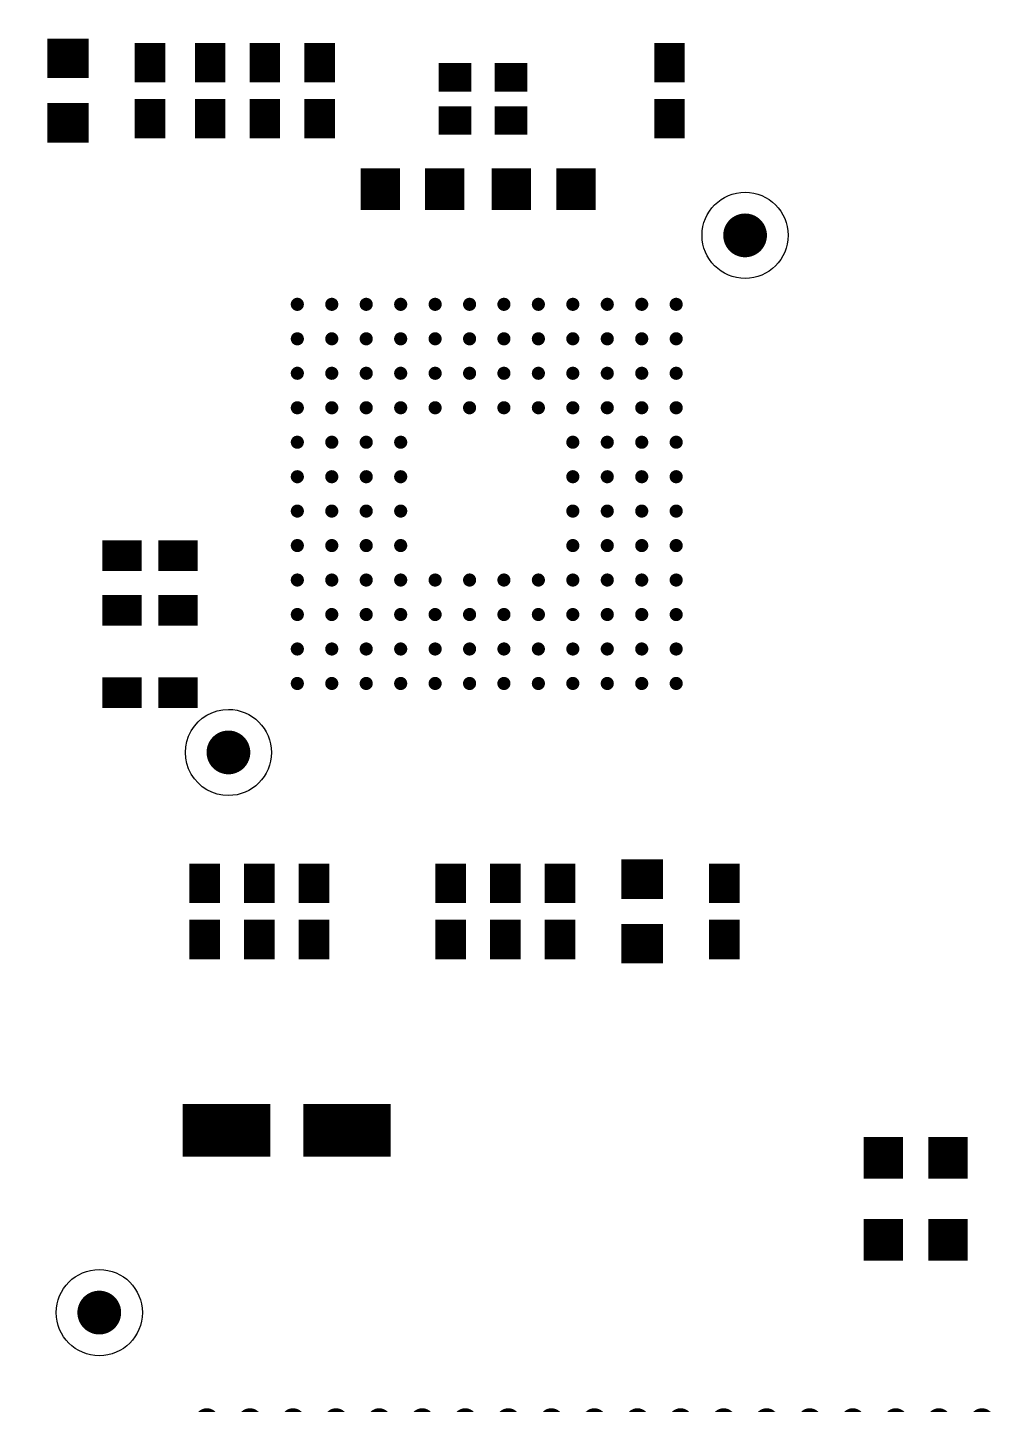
# Model space of a CAD drawing. Extents: x -665 to 9058, y -744 to 6955.
# Drawn here: x 1588 to 2469, y 2200 to 3458 of the extents above; entities that cross this region are included whole.
import ezdxf

# ---------------------------------------------------------------- set-up
doc = ezdxf.new("R2010")
doc.units = 0
doc.linetypes.add('KEEPOUT_00011111$0', pattern=[2, 1, 1])
for name, color, linetype in [('DRIL_NPLTE_THRU_01', 16, 'CONTINUOUS'), ('DRIL_NPLTE_THRU_02', 171, 'CONTINUOUS'), ('DRIL_NPLTE_THRU_03', 176, 'CONTINUOUS'), ('DRIL_NPLTE_THRU_04', 2, 'CONTINUOUS'), ('DRIL_NPLTE_THRU_05', 3, 'CONTINUOUS'), ('DRIL_NPLTE_THRU_06', 2, 'CONTINUOUS'), ('DRIL_NPLTE_THRU_07', 106, 'CONTINUOUS'), ('DRIL_NPLTE_THRU_08', 5, 'CONTINUOUS'), ('DRIL_NPLTE_THRU_09', 171, 'CONTINUOUS'), ('DRIL_NPLTE_THRU_10', 3, 'CONTINUOUS'), ('DRIL_PLTE_THRU_01', 16, 'CONTINUOUS'), ('DRIL_PLTE_THRU_02', 171, 'CONTINUOUS'), ('DRIL_PLTE_THRU_03', 176, 'CONTINUOUS'), ('DRIL_PLTE_THRU_04', 2, 'CONTINUOUS'), ('DRIL_PLTE_THRU_05', 3, 'CONTINUOUS'), ('DRIL_PLTE_THRU_06', 2, 'CONTINUOUS'), ('DRIL_PLTE_THRU_07', 106, 'CONTINUOUS'), ('DRIL_PLTE_THRU_08', 5, 'CONTINUOUS'), ('DRIL_PLTE_THRU_09', 171, 'CONTINUOUS'), ('DRIL_PLTE_THRU_10', 3, 'CONTINUOUS'), ('KEEPOUT_01', 183, 'CONTINUOUS'), ('PADS_BOT', 96, 'CONTINUOUS'), ('PADS_INNER', 1, 'CONTINUOUS'), ('PADS_TOP', 1, 'CONTINUOUS')]:
    doc.layers.add(name, color=color, linetype=linetype)

# ---------------------------------------------------------------- blocks, each defined once
blk = doc.blocks.new('PART_BODY_BOT_1')
at = {"layer": 'KEEPOUT_01', "linetype": 'KEEPOUT_00011111$0'}
for points in [[(551.2, 511.8, 1), (472.4, 511.8, 1)], [(-472.4, -511.8, 1), (-551.2, -511.8, 1)]]:
    blk.add_lwpolyline(points, format="xyb", close=True, dxfattribs=at)
blk = doc.blocks.new('DRIL_HOLE_0')
blk.add_lwpolyline([(0, 0, 1), (0, 0, 1)], format="xyb", close=True)
blk = doc.blocks.new('PAD_0')
blk.add_lwpolyline([(0, 0, 1), (0, 0, 1)], format="xyb", close=True)
blk = doc.blocks.new('PAD_1')
at = {"const_width": 11}
blk.add_lwpolyline([(0, -5.5, 1), (0, 5.5, 1)], format="xyb", close=True, dxfattribs=at)
blk = doc.blocks.new('STK_BOT_4')
at = {"layer": 'DRIL_NPLTE_THRU_01'}
blk.add_blockref('DRIL_HOLE_0', (0, 0), dxfattribs=at)
at = {"layer": 'DRIL_NPLTE_THRU_02'}
blk.add_blockref('DRIL_HOLE_0', (0, 0), dxfattribs=at)
at = {"layer": 'DRIL_NPLTE_THRU_03'}
blk.add_blockref('DRIL_HOLE_0', (0, 0), dxfattribs=at)
at = {"layer": 'DRIL_NPLTE_THRU_04'}
blk.add_blockref('DRIL_HOLE_0', (0, 0), dxfattribs=at)
at = {"layer": 'DRIL_NPLTE_THRU_05'}
blk.add_blockref('DRIL_HOLE_0', (0, 0), dxfattribs=at)
at = {"layer": 'DRIL_NPLTE_THRU_06'}
blk.add_blockref('DRIL_HOLE_0', (0, 0), dxfattribs=at)
at = {"layer": 'DRIL_NPLTE_THRU_07'}
blk.add_blockref('DRIL_HOLE_0', (0, 0), dxfattribs=at)
at = {"layer": 'DRIL_NPLTE_THRU_08'}
blk.add_blockref('DRIL_HOLE_0', (0, 0), dxfattribs=at)
at = {"layer": 'DRIL_NPLTE_THRU_09'}
blk.add_blockref('DRIL_HOLE_0', (0, 0), dxfattribs=at)
at = {"layer": 'DRIL_NPLTE_THRU_10'}
blk.add_blockref('DRIL_HOLE_0', (0, 0), dxfattribs=at)
at = {"layer": 'PADS_BOT'}
blk.add_blockref('PAD_1', (0, 0), dxfattribs=at)
at = {"layer": 'PADS_INNER'}
blk.add_blockref('PAD_0', (0, 0), dxfattribs=at)
at = {"layer": 'PADS_TOP'}
blk.add_blockref('PAD_0', (0, 0), dxfattribs=at)
blk = doc.blocks.new('PAD_3')
at = {"const_width": 20}
blk.add_lwpolyline([(0, -10, 1), (0, 10, 1)], format="xyb", close=True, dxfattribs=at)
blk = doc.blocks.new('STK_BOT_5')
at = {"layer": 'DRIL_NPLTE_THRU_01'}
blk.add_blockref('DRIL_HOLE_0', (0, 0), dxfattribs=at)
at = {"layer": 'DRIL_NPLTE_THRU_02'}
blk.add_blockref('DRIL_HOLE_0', (0, 0), dxfattribs=at)
at = {"layer": 'DRIL_NPLTE_THRU_03'}
blk.add_blockref('DRIL_HOLE_0', (0, 0), dxfattribs=at)
at = {"layer": 'DRIL_NPLTE_THRU_04'}
blk.add_blockref('DRIL_HOLE_0', (0, 0), dxfattribs=at)
at = {"layer": 'DRIL_NPLTE_THRU_05'}
blk.add_blockref('DRIL_HOLE_0', (0, 0), dxfattribs=at)
at = {"layer": 'DRIL_NPLTE_THRU_06'}
blk.add_blockref('DRIL_HOLE_0', (0, 0), dxfattribs=at)
at = {"layer": 'DRIL_NPLTE_THRU_07'}
blk.add_blockref('DRIL_HOLE_0', (0, 0), dxfattribs=at)
at = {"layer": 'DRIL_NPLTE_THRU_08'}
blk.add_blockref('DRIL_HOLE_0', (0, 0), dxfattribs=at)
at = {"layer": 'DRIL_NPLTE_THRU_09'}
blk.add_blockref('DRIL_HOLE_0', (0, 0), dxfattribs=at)
at = {"layer": 'DRIL_NPLTE_THRU_10'}
blk.add_blockref('DRIL_HOLE_0', (0, 0), dxfattribs=at)
at = {"layer": 'PADS_BOT'}
blk.add_blockref('PAD_3', (0, 0), dxfattribs=at)
at = {"layer": 'PADS_INNER'}
blk.add_blockref('PAD_0', (0, 0), dxfattribs=at)
at = {"layer": 'PADS_TOP'}
blk.add_blockref('PAD_0', (0, 0), dxfattribs=at)
blk = doc.blocks.new('SYM_BOT_7')
for name, p in [('PART_BODY_BOT_1', (0, 0)), ('STK_BOT_5', (511.8, 511.8)), ('STK_BOT_4', (-413.4, 413.4)), ('STK_BOT_4', (-374, 413.4)), ('STK_BOT_4', (-334.6, 413.4)), ('STK_BOT_4', (-295.3, 413.4)), ('STK_BOT_4', (-255.9, 413.4)), ('STK_BOT_4', (-216.5, 413.4)), ('STK_BOT_4', (-177.2, 413.4)), ('STK_BOT_4', (-137.8, 413.4)), ('STK_BOT_4', (-98.4, 413.4)), ('STK_BOT_4', (-59.1, 413.4)), ('STK_BOT_4', (-19.7, 413.4)), ('STK_BOT_4', (19.7, 413.4)), ('STK_BOT_4', (59.1, 413.4)), ('STK_BOT_4', (98.4, 413.4)), ('STK_BOT_4', (137.8, 413.4)), ('STK_BOT_4', (177.2, 413.4)), ('STK_BOT_4', (216.5, 413.4)), ('STK_BOT_4', (255.9, 413.4)), ('STK_BOT_4', (295.3, 413.4)), ('STK_BOT_4', (334.6, 413.4)), ('STK_BOT_4', (374, 413.4)), ('STK_BOT_4', (413.4, 413.4)), ('STK_BOT_4', (-413.4, 374)), ('STK_BOT_4', (-374, 374)), ('STK_BOT_4', (-334.6, 374)), ('STK_BOT_4', (-295.3, 374)), ('STK_BOT_4', (-255.9, 374)), ('STK_BOT_4', (-216.5, 374)), ('STK_BOT_4', (-177.2, 374)), ('STK_BOT_4', (-137.8, 374)), ('STK_BOT_4', (-98.4, 374)), ('STK_BOT_4', (-59.1, 374)), ('STK_BOT_4', (-19.7, 374)), ('STK_BOT_4', (19.7, 374)), ('STK_BOT_4', (59.1, 374)), ('STK_BOT_4', (98.4, 374)), ('STK_BOT_4', (137.8, 374)), ('STK_BOT_4', (177.2, 374)), ('STK_BOT_4', (216.5, 374)), ('STK_BOT_4', (255.9, 374)), ('STK_BOT_4', (295.3, 374)), ('STK_BOT_4', (334.6, 374)), ('STK_BOT_4', (374, 374)), ('STK_BOT_4', (413.4, 374)), ('STK_BOT_4', (-413.4, 334.6)), ('STK_BOT_4', (-374, 334.6)), ('STK_BOT_4', (-334.6, 334.6)), ('STK_BOT_4', (-295.3, 334.6)), ('STK_BOT_4', (-255.9, 334.6)), ('STK_BOT_4', (-216.5, 334.6)), ('STK_BOT_4', (-177.2, 334.6)), ('STK_BOT_4', (-137.8, 334.6)), ('STK_BOT_4', (-98.4, 334.6)), ('STK_BOT_4', (-59.1, 334.6)), ('STK_BOT_4', (-19.7, 334.6)), ('STK_BOT_4', (19.7, 334.6)), ('STK_BOT_4', (59.1, 334.6)), ('STK_BOT_4', (98.4, 334.6)), ('STK_BOT_4', (137.8, 334.6)), ('STK_BOT_4', (177.2, 334.6)), ('STK_BOT_4', (216.5, 334.6)), ('STK_BOT_4', (255.9, 334.6)), ('STK_BOT_4', (295.3, 334.6)), ('STK_BOT_4', (334.6, 334.6)), ('STK_BOT_4', (374, 334.6)), ('STK_BOT_4', (413.4, 334.6)), ('STK_BOT_4', (-413.4, 295.3)), ('STK_BOT_4', (-374, 295.3)), ('STK_BOT_4', (-334.6, 295.3)), ('STK_BOT_4', (-295.3, 295.3)), ('STK_BOT_4', (-255.9, 295.3)), ('STK_BOT_4', (-216.5, 295.3)), ('STK_BOT_4', (-177.2, 295.3)), ('STK_BOT_4', (-137.8, 295.3)), ('STK_BOT_4', (-98.4, 295.3)), ('STK_BOT_4', (-59.1, 295.3)), ('STK_BOT_4', (-19.7, 295.3)), ('STK_BOT_4', (19.7, 295.3)), ('STK_BOT_4', (59.1, 295.3)), ('STK_BOT_4', (98.4, 295.3)), ('STK_BOT_4', (137.8, 295.3)), ('STK_BOT_4', (177.2, 295.3)), ('STK_BOT_4', (216.5, 295.3)), ('STK_BOT_4', (255.9, 295.3)), ('STK_BOT_4', (295.3, 295.3)), ('STK_BOT_4', (334.6, 295.3)), ('STK_BOT_4', (374, 295.3)), ('STK_BOT_4', (413.4, 295.3)), ('STK_BOT_4', (-413.4, 255.9)), ('STK_BOT_4', (-374, 255.9)), ('STK_BOT_4', (-334.6, 255.9)), ('STK_BOT_4', (-295.3, 255.9)), ('STK_BOT_4', (295.3, 255.9)), ('STK_BOT_4', (334.6, 255.9)), ('STK_BOT_4', (374, 255.9)), ('STK_BOT_4', (413.4, 255.9)), ('STK_BOT_4', (-413.4, 216.5)), ('STK_BOT_4', (-374, 216.5)), ('STK_BOT_4', (-334.6, 216.5)), ('STK_BOT_4', (-295.3, 216.5)), ('STK_BOT_4', (295.3, 216.5)), ('STK_BOT_4', (334.6, 216.5)), ('STK_BOT_4', (374, 216.5)), ('STK_BOT_4', (413.4, 216.5)), ('STK_BOT_4', (-413.4, 177.2)), ('STK_BOT_4', (-374, 177.2)), ('STK_BOT_4', (-334.6, 177.2)), ('STK_BOT_4', (-295.3, 177.2)), ('STK_BOT_4', (295.3, 177.2)), ('STK_BOT_4', (334.6, 177.2)), ('STK_BOT_4', (374, 177.2)), ('STK_BOT_4', (413.4, 177.2)), ('STK_BOT_4', (-413.4, 137.8)), ('STK_BOT_4', (-374, 137.8)), ('STK_BOT_4', (-334.6, 137.8)), ('STK_BOT_4', (-295.3, 137.8)), ('STK_BOT_4', (295.3, 137.8)), ('STK_BOT_4', (334.6, 137.8)), ('STK_BOT_4', (374, 137.8)), ('STK_BOT_4', (413.4, 137.8)), ('STK_BOT_4', (-413.4, 98.4)), ('STK_BOT_4', (-374, 98.4)), ('STK_BOT_4', (-334.6, 98.4)), ('STK_BOT_4', (-295.3, 98.4)), ('STK_BOT_4', (-98.4, 98.4)), ('STK_BOT_4', (-59.1, 98.4)), ('STK_BOT_4', (-19.7, 98.4)), ('STK_BOT_4', (19.7, 98.4)), ('STK_BOT_4', (59.1, 98.4)), ('STK_BOT_4', (98.4, 98.4)), ('STK_BOT_4', (295.3, 98.4)), ('STK_BOT_4', (334.6, 98.4)), ('STK_BOT_4', (374, 98.4)), ('STK_BOT_4', (413.4, 98.4)), ('STK_BOT_4', (-413.4, 59.1)), ('STK_BOT_4', (-374, 59.1)), ('STK_BOT_4', (-334.6, 59.1)), ('STK_BOT_4', (-295.3, 59.1)), ('STK_BOT_4', (-98.4, 59.1)), ('STK_BOT_4', (-59.1, 59.1)), ('STK_BOT_4', (-19.7, 59.1)), ('STK_BOT_4', (19.7, 59.1)), ('STK_BOT_4', (59.1, 59.1)), ('STK_BOT_4', (98.4, 59.1)), ('STK_BOT_4', (295.3, 59.1)), ('STK_BOT_4', (334.6, 59.1)), ('STK_BOT_4', (374, 59.1)), ('STK_BOT_4', (413.4, 59.1)), ('STK_BOT_4', (-413.4, 19.7)), ('STK_BOT_4', (-374, 19.7)), ('STK_BOT_4', (-334.6, 19.7)), ('STK_BOT_4', (-295.3, 19.7)), ('STK_BOT_4', (-98.4, 19.7)), ('STK_BOT_4', (-59.1, 19.7)), ('STK_BOT_4', (-19.7, 19.7)), ('STK_BOT_4', (19.7, 19.7)), ('STK_BOT_4', (59.1, 19.7)), ('STK_BOT_4', (98.4, 19.7)), ('STK_BOT_4', (295.3, 19.7)), ('STK_BOT_4', (334.6, 19.7)), ('STK_BOT_4', (374, 19.7)), ('STK_BOT_4', (413.4, 19.7)), ('STK_BOT_4', (-413.4, -19.7)), ('STK_BOT_4', (-374, -19.7)), ('STK_BOT_4', (-334.6, -19.7)), ('STK_BOT_4', (-295.3, -19.7)), ('STK_BOT_4', (-98.4, -19.7)), ('STK_BOT_4', (-59.1, -19.7)), ('STK_BOT_4', (-19.7, -19.7)), ('STK_BOT_4', (19.7, -19.7)), ('STK_BOT_4', (59.1, -19.7)), ('STK_BOT_4', (98.4, -19.7)), ('STK_BOT_4', (295.3, -19.7)), ('STK_BOT_4', (334.6, -19.7)), ('STK_BOT_4', (374, -19.7)), ('STK_BOT_4', (413.4, -19.7)), ('STK_BOT_4', (-413.4, -59.1)), ('STK_BOT_4', (-374, -59.1)), ('STK_BOT_4', (-334.6, -59.1)), ('STK_BOT_4', (-295.3, -59.1)), ('STK_BOT_4', (-98.4, -59.1)), ('STK_BOT_4', (-59.1, -59.1)), ('STK_BOT_4', (-19.7, -59.1)), ('STK_BOT_4', (19.7, -59.1)), ('STK_BOT_4', (59.1, -59.1)), ('STK_BOT_4', (98.4, -59.1)), ('STK_BOT_4', (295.3, -59.1)), ('STK_BOT_4', (334.6, -59.1)), ('STK_BOT_4', (374, -59.1)), ('STK_BOT_4', (413.4, -59.1)), ('STK_BOT_4', (-413.4, -98.4)), ('STK_BOT_4', (-374, -98.4)), ('STK_BOT_4', (-334.6, -98.4)), ('STK_BOT_4', (-295.3, -98.4)), ('STK_BOT_4', (-98.4, -98.4)), ('STK_BOT_4', (-59.1, -98.4)), ('STK_BOT_4', (-19.7, -98.4)), ('STK_BOT_4', (19.7, -98.4)), ('STK_BOT_4', (59.1, -98.4)), ('STK_BOT_4', (98.4, -98.4)), ('STK_BOT_4', (295.3, -98.4)), ('STK_BOT_4', (334.6, -98.4)), ('STK_BOT_4', (374, -98.4)), ('STK_BOT_4', (413.4, -98.4)), ('STK_BOT_4', (-413.4, -137.8)), ('STK_BOT_4', (-374, -137.8)), ('STK_BOT_4', (-334.6, -137.8)), ('STK_BOT_4', (-295.3, -137.8)), ('STK_BOT_4', (295.3, -137.8)), ('STK_BOT_4', (334.6, -137.8)), ('STK_BOT_4', (374, -137.8)), ('STK_BOT_4', (413.4, -137.8)), ('STK_BOT_4', (-413.4, -177.2)), ('STK_BOT_4', (-374, -177.2)), ('STK_BOT_4', (-334.6, -177.2)), ('STK_BOT_4', (-295.3, -177.2)), ('STK_BOT_4', (295.3, -177.2)), ('STK_BOT_4', (334.6, -177.2)), ('STK_BOT_4', (374, -177.2)), ('STK_BOT_4', (413.4, -177.2)), ('STK_BOT_4', (-413.4, -216.5)), ('STK_BOT_4', (-374, -216.5)), ('STK_BOT_4', (-334.6, -216.5)), ('STK_BOT_4', (-295.3, -216.5)), ('STK_BOT_4', (295.3, -216.5)), ('STK_BOT_4', (334.6, -216.5)), ('STK_BOT_4', (374, -216.5)), ('STK_BOT_4', (413.4, -216.5)), ('STK_BOT_4', (-413.4, -255.9)), ('STK_BOT_4', (-374, -255.9)), ('STK_BOT_4', (-334.6, -255.9)), ('STK_BOT_4', (-295.3, -255.9)), ('STK_BOT_4', (295.3, -255.9)), ('STK_BOT_4', (334.6, -255.9)), ('STK_BOT_4', (374, -255.9)), ('STK_BOT_4', (413.4, -255.9)), ('STK_BOT_4', (-413.4, -295.3)), ('STK_BOT_4', (-374, -295.3)), ('STK_BOT_4', (-334.6, -295.3)), ('STK_BOT_4', (-295.3, -295.3)), ('STK_BOT_4', (-255.9, -295.3)), ('STK_BOT_4', (-216.5, -295.3)), ('STK_BOT_4', (-177.2, -295.3)), ('STK_BOT_4', (-137.8, -295.3)), ('STK_BOT_4', (-98.4, -295.3)), ('STK_BOT_4', (-59.1, -295.3)), ('STK_BOT_4', (-19.7, -295.3)), ('STK_BOT_4', (19.7, -295.3)), ('STK_BOT_4', (59.1, -295.3)), ('STK_BOT_4', (98.4, -295.3)), ('STK_BOT_4', (137.8, -295.3)), ('STK_BOT_4', (177.2, -295.3)), ('STK_BOT_4', (216.5, -295.3)), ('STK_BOT_4', (255.9, -295.3)), ('STK_BOT_4', (295.3, -295.3)), ('STK_BOT_4', (334.6, -295.3)), ('STK_BOT_4', (374, -295.3)), ('STK_BOT_4', (413.4, -295.3)), ('STK_BOT_4', (-413.4, -334.6)), ('STK_BOT_4', (-374, -334.6)), ('STK_BOT_4', (-334.6, -334.6)), ('STK_BOT_4', (-295.3, -334.6)), ('STK_BOT_4', (-255.9, -334.6)), ('STK_BOT_4', (-216.5, -334.6)), ('STK_BOT_4', (-177.2, -334.6)), ('STK_BOT_4', (-137.8, -334.6)), ('STK_BOT_4', (-98.4, -334.6)), ('STK_BOT_4', (-59.1, -334.6)), ('STK_BOT_4', (-19.7, -334.6)), ('STK_BOT_4', (19.7, -334.6)), ('STK_BOT_4', (59.1, -334.6)), ('STK_BOT_4', (98.4, -334.6)), ('STK_BOT_4', (137.8, -334.6)), ('STK_BOT_4', (177.2, -334.6)), ('STK_BOT_4', (216.5, -334.6)), ('STK_BOT_4', (255.9, -334.6)), ('STK_BOT_4', (295.3, -334.6)), ('STK_BOT_4', (334.6, -334.6)), ('STK_BOT_4', (374, -334.6)), ('STK_BOT_4', (413.4, -334.6)), ('STK_BOT_4', (-413.4, -374)), ('STK_BOT_4', (-374, -374)), ('STK_BOT_4', (-334.6, -374)), ('STK_BOT_4', (-295.3, -374)), ('STK_BOT_4', (-255.9, -374)), ('STK_BOT_4', (-216.5, -374)), ('STK_BOT_4', (-177.2, -374)), ('STK_BOT_4', (-137.8, -374)), ('STK_BOT_4', (-98.4, -374)), ('STK_BOT_4', (-59.1, -374)), ('STK_BOT_4', (-19.7, -374)), ('STK_BOT_4', (19.7, -374)), ('STK_BOT_4', (59.1, -374)), ('STK_BOT_4', (98.4, -374)), ('STK_BOT_4', (137.8, -374)), ('STK_BOT_4', (177.2, -374)), ('STK_BOT_4', (216.5, -374)), ('STK_BOT_4', (255.9, -374)), ('STK_BOT_4', (295.3, -374)), ('STK_BOT_4', (334.6, -374)), ('STK_BOT_4', (374, -374)), ('STK_BOT_4', (413.4, -374)), ('STK_BOT_4', (-413.4, -413.4)), ('STK_BOT_4', (-374, -413.4)), ('STK_BOT_4', (-334.6, -413.4)), ('STK_BOT_4', (-295.3, -413.4)), ('STK_BOT_4', (-255.9, -413.4)), ('STK_BOT_4', (-216.5, -413.4)), ('STK_BOT_4', (-177.2, -413.4)), ('STK_BOT_4', (-137.8, -413.4)), ('STK_BOT_4', (-98.4, -413.4)), ('STK_BOT_4', (-59.1, -413.4)), ('STK_BOT_4', (-19.7, -413.4)), ('STK_BOT_4', (19.7, -413.4)), ('STK_BOT_4', (59.1, -413.4)), ('STK_BOT_4', (98.4, -413.4)), ('STK_BOT_4', (137.8, -413.4)), ('STK_BOT_4', (177.2, -413.4)), ('STK_BOT_4', (216.5, -413.4)), ('STK_BOT_4', (255.9, -413.4)), ('STK_BOT_4', (295.3, -413.4)), ('STK_BOT_4', (334.6, -413.4)), ('STK_BOT_4', (374, -413.4)), ('STK_BOT_4', (413.4, -413.4)), ('STK_BOT_5', (-511.8, -511.8))]:
    blk.add_blockref(name, p)
blk = doc.blocks.new('PART_BOT_0')
blk.add_blockref('SYM_BOT_7', (0, 0))
blk = doc.blocks.new('PAD_13')
at = {"const_width": 36}
blk.add_lwpolyline([(-19, 0), (19, 0)], dxfattribs=at)
blk = doc.blocks.new('STK_BOT_17')
at = {"layer": 'DRIL_NPLTE_THRU_01'}
blk.add_blockref('DRIL_HOLE_0', (0, 0), dxfattribs=at)
at = {"layer": 'DRIL_NPLTE_THRU_02'}
blk.add_blockref('DRIL_HOLE_0', (0, 0), dxfattribs=at)
at = {"layer": 'DRIL_NPLTE_THRU_03'}
blk.add_blockref('DRIL_HOLE_0', (0, 0), dxfattribs=at)
at = {"layer": 'DRIL_NPLTE_THRU_04'}
blk.add_blockref('DRIL_HOLE_0', (0, 0), dxfattribs=at)
at = {"layer": 'DRIL_NPLTE_THRU_05'}
blk.add_blockref('DRIL_HOLE_0', (0, 0), dxfattribs=at)
at = {"layer": 'DRIL_NPLTE_THRU_06'}
blk.add_blockref('DRIL_HOLE_0', (0, 0), dxfattribs=at)
at = {"layer": 'DRIL_NPLTE_THRU_07'}
blk.add_blockref('DRIL_HOLE_0', (0, 0), dxfattribs=at)
at = {"layer": 'DRIL_NPLTE_THRU_08'}
blk.add_blockref('DRIL_HOLE_0', (0, 0), dxfattribs=at)
at = {"layer": 'DRIL_NPLTE_THRU_09'}
blk.add_blockref('DRIL_HOLE_0', (0, 0), dxfattribs=at)
at = {"layer": 'DRIL_NPLTE_THRU_10'}
blk.add_blockref('DRIL_HOLE_0', (0, 0), dxfattribs=at)
at = {"layer": 'PADS_BOT', "rotation": 90}
blk.add_blockref('PAD_13', (0, 0), dxfattribs=at)
at = {"layer": 'PADS_INNER'}
blk.add_blockref('PAD_0', (0, 0), dxfattribs=at)
at = {"layer": 'PADS_TOP'}
blk.add_blockref('PAD_0', (0, 0), dxfattribs=at)
blk = doc.blocks.new('PAD_11')
blk.add_lwpolyline([(0, 0), (0, 0)])
blk = doc.blocks.new('STK_BOT_16')
at = {"layer": 'DRIL_NPLTE_THRU_01'}
blk.add_blockref('DRIL_HOLE_0', (0, 0), dxfattribs=at)
at = {"layer": 'DRIL_NPLTE_THRU_02'}
blk.add_blockref('DRIL_HOLE_0', (0, 0), dxfattribs=at)
at = {"layer": 'DRIL_NPLTE_THRU_03'}
blk.add_blockref('DRIL_HOLE_0', (0, 0), dxfattribs=at)
at = {"layer": 'DRIL_NPLTE_THRU_04'}
blk.add_blockref('DRIL_HOLE_0', (0, 0), dxfattribs=at)
at = {"layer": 'DRIL_NPLTE_THRU_05'}
blk.add_blockref('DRIL_HOLE_0', (0, 0), dxfattribs=at)
at = {"layer": 'DRIL_NPLTE_THRU_06'}
blk.add_blockref('DRIL_HOLE_0', (0, 0), dxfattribs=at)
at = {"layer": 'DRIL_NPLTE_THRU_07'}
blk.add_blockref('DRIL_HOLE_0', (0, 0), dxfattribs=at)
at = {"layer": 'DRIL_NPLTE_THRU_08'}
blk.add_blockref('DRIL_HOLE_0', (0, 0), dxfattribs=at)
at = {"layer": 'DRIL_NPLTE_THRU_09'}
blk.add_blockref('DRIL_HOLE_0', (0, 0), dxfattribs=at)
at = {"layer": 'DRIL_NPLTE_THRU_10'}
blk.add_blockref('DRIL_HOLE_0', (0, 0), dxfattribs=at)
at = {"layer": 'PADS_BOT', "rotation": 90}
blk.add_blockref('PAD_13', (0, 0), dxfattribs=at)
at = {"layer": 'PADS_INNER'}
blk.add_blockref('PAD_0', (0, 0), dxfattribs=at)
at = {"layer": 'PADS_TOP'}
blk.add_blockref('PAD_11', (0, 0), dxfattribs=at)
blk = doc.blocks.new('SYM_BOT_18')
for name, p in [('STK_BOT_17', (-29.5, 0)), ('STK_BOT_16', (29.5, 0))]:
    blk.add_blockref(name, p)
blk = doc.blocks.new('PART_BOT_65')
blk.add_blockref('SYM_BOT_18', (0, 0))
blk = doc.blocks.new('PAD_22')
at = {"const_width": 26}
blk.add_lwpolyline([(-15, 0), (15, 0)], dxfattribs=at)
blk = doc.blocks.new('STK_BOT_47')
at = {"layer": 'DRIL_NPLTE_THRU_01'}
blk.add_blockref('DRIL_HOLE_0', (0, 0), dxfattribs=at)
at = {"layer": 'DRIL_NPLTE_THRU_02'}
blk.add_blockref('DRIL_HOLE_0', (0, 0), dxfattribs=at)
at = {"layer": 'DRIL_NPLTE_THRU_03'}
blk.add_blockref('DRIL_HOLE_0', (0, 0), dxfattribs=at)
at = {"layer": 'DRIL_NPLTE_THRU_04'}
blk.add_blockref('DRIL_HOLE_0', (0, 0), dxfattribs=at)
at = {"layer": 'DRIL_NPLTE_THRU_05'}
blk.add_blockref('DRIL_HOLE_0', (0, 0), dxfattribs=at)
at = {"layer": 'DRIL_NPLTE_THRU_06'}
blk.add_blockref('DRIL_HOLE_0', (0, 0), dxfattribs=at)
at = {"layer": 'DRIL_NPLTE_THRU_07'}
blk.add_blockref('DRIL_HOLE_0', (0, 0), dxfattribs=at)
at = {"layer": 'DRIL_NPLTE_THRU_08'}
blk.add_blockref('DRIL_HOLE_0', (0, 0), dxfattribs=at)
at = {"layer": 'DRIL_NPLTE_THRU_09'}
blk.add_blockref('DRIL_HOLE_0', (0, 0), dxfattribs=at)
at = {"layer": 'DRIL_NPLTE_THRU_10'}
blk.add_blockref('DRIL_HOLE_0', (0, 0), dxfattribs=at)
at = {"layer": 'PADS_BOT'}
blk.add_blockref('PAD_22', (0, 0), dxfattribs=at)
at = {"layer": 'PADS_INNER'}
blk.add_blockref('PAD_0', (0, 0), dxfattribs=at)
at = {"layer": 'PADS_TOP'}
blk.add_blockref('PAD_0', (0, 0), dxfattribs=at)
blk = doc.blocks.new('SYM_BOT_34')
for p in [(-25.6, 19.7), (25.6, 19.7), (-25.6, -19.7), (25.6, -19.7)]:
    blk.add_blockref('STK_BOT_47', p)
blk = doc.blocks.new('PART_BOT_67')
blk.add_blockref('SYM_BOT_34', (0, 0))
blk = doc.blocks.new('SYM_BOT_16')
for name, p in [('STK_BOT_17', (-29.5, 0)), ('STK_BOT_16', (29.5, 0))]:
    blk.add_blockref(name, p)
blk = doc.blocks.new('PART_BOT_69')
blk.add_blockref('SYM_BOT_16', (0, 0))
blk = doc.blocks.new('PART_BOT_70')
blk.add_blockref('SYM_BOT_16', (0, 0))
blk = doc.blocks.new('PART_BODY_BOT_27')
at = {"layer": 'KEEPOUT_01', "linetype": 'KEEPOUT_00011111$0'}
for points in [[(275.6, 236.2, 1), (196.9, 236.2, 1)], [(-196.9, -236.2, 1), (-275.6, -236.2, 1)]]:
    blk.add_lwpolyline(points, format="xyb", close=True, dxfattribs=at)
blk = doc.blocks.new('PAD_20')
at = {"const_width": 6}
blk.add_lwpolyline([(0, -3, 1), (0, 3, 1)], format="xyb", close=True, dxfattribs=at)
blk = doc.blocks.new('STK_BOT_46')
at = {"layer": 'DRIL_NPLTE_THRU_01'}
blk.add_blockref('DRIL_HOLE_0', (0, 0), dxfattribs=at)
at = {"layer": 'DRIL_NPLTE_THRU_02'}
blk.add_blockref('DRIL_HOLE_0', (0, 0), dxfattribs=at)
at = {"layer": 'DRIL_NPLTE_THRU_03'}
blk.add_blockref('DRIL_HOLE_0', (0, 0), dxfattribs=at)
at = {"layer": 'DRIL_NPLTE_THRU_04'}
blk.add_blockref('DRIL_HOLE_0', (0, 0), dxfattribs=at)
at = {"layer": 'DRIL_NPLTE_THRU_05'}
blk.add_blockref('DRIL_HOLE_0', (0, 0), dxfattribs=at)
at = {"layer": 'DRIL_NPLTE_THRU_06'}
blk.add_blockref('DRIL_HOLE_0', (0, 0), dxfattribs=at)
at = {"layer": 'DRIL_NPLTE_THRU_07'}
blk.add_blockref('DRIL_HOLE_0', (0, 0), dxfattribs=at)
at = {"layer": 'DRIL_NPLTE_THRU_08'}
blk.add_blockref('DRIL_HOLE_0', (0, 0), dxfattribs=at)
at = {"layer": 'DRIL_NPLTE_THRU_09'}
blk.add_blockref('DRIL_HOLE_0', (0, 0), dxfattribs=at)
at = {"layer": 'DRIL_NPLTE_THRU_10'}
blk.add_blockref('DRIL_HOLE_0', (0, 0), dxfattribs=at)
at = {"layer": 'PADS_BOT'}
blk.add_blockref('PAD_20', (0, 0), dxfattribs=at)
at = {"layer": 'PADS_INNER'}
blk.add_blockref('PAD_0', (0, 0), dxfattribs=at)
at = {"layer": 'PADS_TOP'}
blk.add_blockref('PAD_0', (0, 0), dxfattribs=at)
blk = doc.blocks.new('SYM_BOT_33')
for name, p in [('PART_BODY_BOT_27', (0, 0)), ('STK_BOT_5', (236.2, 236.2)), ('STK_BOT_46', (-173.2, 173.2)), ('STK_BOT_46', (-141.7, 173.2)), ('STK_BOT_46', (-110.2, 173.2)), ('STK_BOT_46', (-78.7, 173.2)), ('STK_BOT_46', (-47.2, 173.2)), ('STK_BOT_46', (-15.7, 173.2)), ('STK_BOT_46', (15.7, 173.2)), ('STK_BOT_46', (47.2, 173.2)), ('STK_BOT_46', (78.7, 173.2)), ('STK_BOT_46', (110.2, 173.2)), ('STK_BOT_46', (141.7, 173.2)), ('STK_BOT_46', (173.2, 173.2)), ('STK_BOT_46', (-173.2, 141.7)), ('STK_BOT_46', (-141.7, 141.7)), ('STK_BOT_46', (-110.2, 141.7)), ('STK_BOT_46', (-78.7, 141.7)), ('STK_BOT_46', (-47.2, 141.7)), ('STK_BOT_46', (-15.7, 141.7)), ('STK_BOT_46', (15.7, 141.7)), ('STK_BOT_46', (47.2, 141.7)), ('STK_BOT_46', (78.7, 141.7)), ('STK_BOT_46', (110.2, 141.7)), ('STK_BOT_46', (141.7, 141.7)), ('STK_BOT_46', (173.2, 141.7)), ('STK_BOT_46', (-173.2, 110.2)), ('STK_BOT_46', (-141.7, 110.2)), ('STK_BOT_46', (-110.2, 110.2)), ('STK_BOT_46', (-78.7, 110.2)), ('STK_BOT_46', (-47.2, 110.2)), ('STK_BOT_46', (-15.7, 110.2)), ('STK_BOT_46', (15.7, 110.2)), ('STK_BOT_46', (47.2, 110.2)), ('STK_BOT_46', (78.7, 110.2)), ('STK_BOT_46', (110.2, 110.2)), ('STK_BOT_46', (141.7, 110.2)), ('STK_BOT_46', (173.2, 110.2)), ('STK_BOT_46', (-173.2, 78.7)), ('STK_BOT_46', (-141.7, 78.7)), ('STK_BOT_46', (-110.2, 78.7)), ('STK_BOT_46', (-78.7, 78.7)), ('STK_BOT_46', (-47.2, 78.7)), ('STK_BOT_46', (-15.7, 78.7)), ('STK_BOT_46', (15.7, 78.7)), ('STK_BOT_46', (47.2, 78.7)), ('STK_BOT_46', (78.7, 78.7)), ('STK_BOT_46', (110.2, 78.7)), ('STK_BOT_46', (141.7, 78.7)), ('STK_BOT_46', (173.2, 78.7)), ('STK_BOT_46', (-173.2, 47.2)), ('STK_BOT_46', (-141.7, 47.2)), ('STK_BOT_46', (-110.2, 47.2)), ('STK_BOT_46', (-78.7, 47.2)), ('STK_BOT_46', (78.7, 47.2)), ('STK_BOT_46', (110.2, 47.2)), ('STK_BOT_46', (141.7, 47.2)), ('STK_BOT_46', (173.2, 47.2)), ('STK_BOT_46', (-173.2, 15.7)), ('STK_BOT_46', (-141.7, 15.7)), ('STK_BOT_46', (-110.2, 15.7)), ('STK_BOT_46', (-78.7, 15.7)), ('STK_BOT_46', (78.7, 15.7)), ('STK_BOT_46', (110.2, 15.7)), ('STK_BOT_46', (141.7, 15.7)), ('STK_BOT_46', (173.2, 15.7)), ('STK_BOT_46', (-173.2, -15.7)), ('STK_BOT_46', (-141.7, -15.7)), ('STK_BOT_46', (-110.2, -15.7)), ('STK_BOT_46', (-78.7, -15.7)), ('STK_BOT_46', (78.7, -15.7)), ('STK_BOT_46', (110.2, -15.7)), ('STK_BOT_46', (141.7, -15.7)), ('STK_BOT_46', (173.2, -15.7)), ('STK_BOT_46', (-173.2, -47.2)), ('STK_BOT_46', (-141.7, -47.2)), ('STK_BOT_46', (-110.2, -47.2)), ('STK_BOT_46', (-78.7, -47.2)), ('STK_BOT_46', (78.7, -47.2)), ('STK_BOT_46', (110.2, -47.2)), ('STK_BOT_46', (141.7, -47.2)), ('STK_BOT_46', (173.2, -47.2)), ('STK_BOT_46', (-173.2, -78.7)), ('STK_BOT_46', (-141.7, -78.7)), ('STK_BOT_46', (-110.2, -78.7)), ('STK_BOT_46', (-78.7, -78.7)), ('STK_BOT_46', (-47.2, -78.7)), ('STK_BOT_46', (-15.7, -78.7)), ('STK_BOT_46', (15.7, -78.7)), ('STK_BOT_46', (47.2, -78.7)), ('STK_BOT_46', (78.7, -78.7)), ('STK_BOT_46', (110.2, -78.7)), ('STK_BOT_46', (141.7, -78.7)), ('STK_BOT_46', (173.2, -78.7)), ('STK_BOT_46', (-173.2, -110.2)), ('STK_BOT_46', (-141.7, -110.2)), ('STK_BOT_46', (-110.2, -110.2)), ('STK_BOT_46', (-78.7, -110.2)), ('STK_BOT_46', (-47.2, -110.2)), ('STK_BOT_46', (-15.7, -110.2)), ('STK_BOT_46', (15.7, -110.2)), ('STK_BOT_46', (47.2, -110.2)), ('STK_BOT_46', (78.7, -110.2)), ('STK_BOT_46', (110.2, -110.2)), ('STK_BOT_46', (141.7, -110.2)), ('STK_BOT_46', (173.2, -110.2)), ('STK_BOT_46', (-173.2, -141.7)), ('STK_BOT_46', (-141.7, -141.7)), ('STK_BOT_46', (-110.2, -141.7)), ('STK_BOT_46', (-78.7, -141.7)), ('STK_BOT_46', (-47.2, -141.7)), ('STK_BOT_46', (-15.7, -141.7)), ('STK_BOT_46', (15.7, -141.7)), ('STK_BOT_46', (47.2, -141.7)), ('STK_BOT_46', (78.7, -141.7)), ('STK_BOT_46', (110.2, -141.7)), ('STK_BOT_46', (141.7, -141.7)), ('STK_BOT_46', (173.2, -141.7)), ('STK_BOT_46', (-173.2, -173.2)), ('STK_BOT_46', (-141.7, -173.2)), ('STK_BOT_46', (-110.2, -173.2)), ('STK_BOT_46', (-78.7, -173.2)), ('STK_BOT_46', (-47.2, -173.2)), ('STK_BOT_46', (-15.7, -173.2)), ('STK_BOT_46', (15.7, -173.2)), ('STK_BOT_46', (47.2, -173.2)), ('STK_BOT_46', (78.7, -173.2)), ('STK_BOT_46', (110.2, -173.2)), ('STK_BOT_46', (141.7, -173.2)), ('STK_BOT_46', (173.2, -173.2)), ('STK_BOT_5', (-236.2, -236.2))]:
    blk.add_blockref(name, p)
blk = doc.blocks.new('PART_BOT_77')
blk.add_blockref('SYM_BOT_33', (0, 0))
blk = doc.blocks.new('PART_BOT_134')
blk.add_blockref('SYM_BOT_16', (0, 0))
blk = doc.blocks.new('PART_BOT_135')
blk.add_blockref('SYM_BOT_18', (0, 0))
blk = doc.blocks.new('PAD_24')
at = {"const_width": 48}
blk.add_lwpolyline([(-40, 0), (40, 0)], dxfattribs=at)
blk = doc.blocks.new('STK_BOT_21')
at = {"layer": 'DRIL_PLTE_THRU_01'}
blk.add_blockref('DRIL_HOLE_0', (0, 0), dxfattribs=at)
at = {"layer": 'DRIL_PLTE_THRU_02'}
blk.add_blockref('DRIL_HOLE_0', (0, 0), dxfattribs=at)
at = {"layer": 'DRIL_PLTE_THRU_03'}
blk.add_blockref('DRIL_HOLE_0', (0, 0), dxfattribs=at)
at = {"layer": 'DRIL_PLTE_THRU_04'}
blk.add_blockref('DRIL_HOLE_0', (0, 0), dxfattribs=at)
at = {"layer": 'DRIL_PLTE_THRU_05'}
blk.add_blockref('DRIL_HOLE_0', (0, 0), dxfattribs=at)
at = {"layer": 'DRIL_PLTE_THRU_06'}
blk.add_blockref('DRIL_HOLE_0', (0, 0), dxfattribs=at)
at = {"layer": 'DRIL_PLTE_THRU_07'}
blk.add_blockref('DRIL_HOLE_0', (0, 0), dxfattribs=at)
at = {"layer": 'DRIL_PLTE_THRU_08'}
blk.add_blockref('DRIL_HOLE_0', (0, 0), dxfattribs=at)
at = {"layer": 'DRIL_PLTE_THRU_09'}
blk.add_blockref('DRIL_HOLE_0', (0, 0), dxfattribs=at)
at = {"layer": 'DRIL_PLTE_THRU_10'}
blk.add_blockref('DRIL_HOLE_0', (0, 0), dxfattribs=at)
at = {"layer": 'PADS_BOT'}
blk.add_blockref('PAD_24', (0, 0), dxfattribs=at)
at = {"layer": 'PADS_INNER'}
blk.add_blockref('PAD_0', (0, 0), dxfattribs=at)
at = {"layer": 'PADS_TOP'}
blk.add_blockref('PAD_0', (0, 0), dxfattribs=at)
blk = doc.blocks.new('SYM_BOT_19')
for p in [(-55.1, 0), (55.1, 0)]:
    blk.add_blockref('STK_BOT_21', p)
blk = doc.blocks.new('PART_BOT_209')
blk.add_blockref('SYM_BOT_19', (0, 0))
blk = doc.blocks.new('PAD_31')
at = {"const_width": 28}
blk.add_lwpolyline([(-18, 0), (18, 0)], dxfattribs=at)
blk = doc.blocks.new('STK_BOT_118')
at = {"layer": 'DRIL_NPLTE_THRU_01'}
blk.add_blockref('DRIL_HOLE_0', (0, 0), dxfattribs=at)
at = {"layer": 'DRIL_NPLTE_THRU_02'}
blk.add_blockref('DRIL_HOLE_0', (0, 0), dxfattribs=at)
at = {"layer": 'DRIL_NPLTE_THRU_03'}
blk.add_blockref('DRIL_HOLE_0', (0, 0), dxfattribs=at)
at = {"layer": 'DRIL_NPLTE_THRU_04'}
blk.add_blockref('DRIL_HOLE_0', (0, 0), dxfattribs=at)
at = {"layer": 'DRIL_NPLTE_THRU_05'}
blk.add_blockref('DRIL_HOLE_0', (0, 0), dxfattribs=at)
at = {"layer": 'DRIL_NPLTE_THRU_06'}
blk.add_blockref('DRIL_HOLE_0', (0, 0), dxfattribs=at)
at = {"layer": 'DRIL_NPLTE_THRU_07'}
blk.add_blockref('DRIL_HOLE_0', (0, 0), dxfattribs=at)
at = {"layer": 'DRIL_NPLTE_THRU_08'}
blk.add_blockref('DRIL_HOLE_0', (0, 0), dxfattribs=at)
at = {"layer": 'DRIL_NPLTE_THRU_09'}
blk.add_blockref('DRIL_HOLE_0', (0, 0), dxfattribs=at)
at = {"layer": 'DRIL_NPLTE_THRU_10'}
blk.add_blockref('DRIL_HOLE_0', (0, 0), dxfattribs=at)
at = {"layer": 'PADS_BOT'}
blk.add_blockref('PAD_31', (0, 0), dxfattribs=at)
at = {"layer": 'PADS_INNER'}
blk.add_blockref('PAD_0', (0, 0), dxfattribs=at)
at = {"layer": 'PADS_TOP'}
blk.add_blockref('PAD_0', (0, 0), dxfattribs=at)
blk = doc.blocks.new('SYM_BOT_54')
for p in [(-25.6, 0), (25.6, 0)]:
    blk.add_blockref('STK_BOT_118', p)
blk = doc.blocks.new('PART_BOT_295')
blk.add_blockref('SYM_BOT_54', (0, 0))
blk = doc.blocks.new('PART_BOT_298')
blk.add_blockref('SYM_BOT_54', (0, 0))
blk = doc.blocks.new('PART_BOT_300')
blk.add_blockref('SYM_BOT_54', (0, 0))
blk = doc.blocks.new('PART_BOT_301')
blk.add_blockref('SYM_BOT_54', (0, 0))
blk = doc.blocks.new('PART_BOT_304')
blk.add_blockref('SYM_BOT_54', (0, 0))
blk = doc.blocks.new('PART_BOT_305')
blk.add_blockref('SYM_BOT_54', (0, 0))
blk = doc.blocks.new('PART_BOT_306')
blk.add_blockref('SYM_BOT_54', (0, 0))
blk = doc.blocks.new('PART_BOT_307')
blk.add_blockref('SYM_BOT_54', (0, 0))
blk = doc.blocks.new('PART_BOT_308')
blk.add_blockref('SYM_BOT_54', (0, 0))
blk = doc.blocks.new('PART_BOT_309')
blk.add_blockref('SYM_BOT_54', (0, 0))
blk = doc.blocks.new('PART_BOT_310')
blk.add_blockref('SYM_BOT_54', (0, 0))
blk = doc.blocks.new('PART_BOT_311')
blk.add_blockref('SYM_BOT_54', (0, 0))
blk = doc.blocks.new('PART_BOT_312')
blk.add_blockref('SYM_BOT_54', (0, 0))
blk = doc.blocks.new('PART_BOT_313')
blk.add_blockref('SYM_BOT_54', (0, 0))
blk = doc.blocks.new('PART_BOT_314')
blk.add_blockref('SYM_BOT_54', (0, 0))
blk = doc.blocks.new('PART_BOT_328')
blk.add_blockref('SYM_BOT_18', (0, 0))

msp = doc.modelspace()

# ---------------------------------------------------------------- block references
at = {"xscale": -1}
for name, p, rotation in [('PART_BOT_328', (1625, 3400), -90), ('PART_BOT_310', (1700, 3400), -270), ('PART_BOT_304', (1755, 3400), -270), ('PART_BOT_306', (1805, 3400), -270), ('PART_BOT_295', (1855, 3400), -270), ('PART_BOT_314', (2175, 3400), -270), ('PART_BOT_69', (2060, 3310), -180), ('PART_BOT_77', (2007.9, 3031.5), -90), ('PART_BOT_301', (1700, 2975), -180), ('PART_BOT_308', (1700, 2925), -180), ('PART_BOT_300', (1750, 2650), -270), ('PART_BOT_307', (1800, 2650), -90), ('PART_BOT_305', (1850, 2650), -90), ('PART_BOT_311', (1975, 2650), -90), ('PART_BOT_309', (2025, 2650), -90), ('PART_BOT_312', (2075, 2650), -90), ('PART_BOT_313', (2225, 2650), -90), ('PART_BOT_65', (2150, 2650), -90)]:
    msp.add_blockref(name, p, dxfattribs=dict(at, rotation=rotation))
for name, p in [('PART_BOT_67', (2004.5, 3392.4)), ('PART_BOT_70', (1940, 3310)), ('PART_BOT_298', (1700, 2850)), ('PART_BOT_209', (1825, 2450)), ('PART_BOT_135', (2400, 2425)), ('PART_BOT_134', (2400, 2350)), ('PART_BOT_0', (2165.4, 1771.7))]:
    msp.add_blockref(name, p, dxfattribs=at)

doc.saveas('drawing.dxf')
